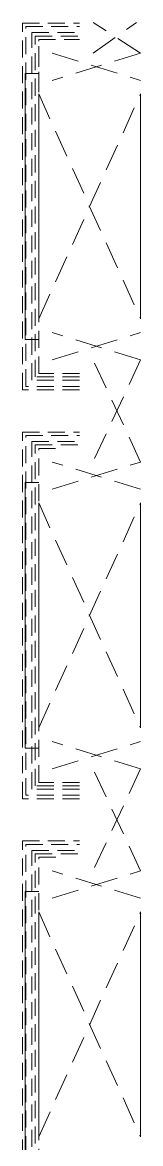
# Model space of a CAD drawing. Header units: millimetres. Extents: x -3092162 to 4513894, y -12317808 to 1849994.
# Drawn here: x -445759 to -444889, y -5822156 to -5813931 of the extents above; entities that cross this region are included whole.
import ezdxf

# ---------------------------------------------------------------- set-up
doc = ezdxf.new("R2010")
doc.units = ezdxf.units.MM
doc.header["$LTSCALE"] = 2
doc.header["$MEASUREMENT"] = 0
doc.linetypes.add('DASHED2', pattern=[0.375, 0.25, -0.125])
doc.linetypes.add('HIDDEN', pattern=[0.375, 0.25, -0.125])
doc.layers.add('DOT', color=7, linetype='DASHED2', lineweight=0, true_color=0x89067c)
doc.layers.add('PROJ', color=251, linetype='HIDDEN', lineweight=5)
doc.layers.add('SILL', color=74, linetype='Continuous', lineweight=9)

msp = doc.modelspace()

# ---------------------------------------------------------------- linework, layer by layer
at = {"layer": 'DOT', "ltscale": 400}
for p, q in [((-445239.4, -5814156.2), (-444919.3, -5813931.2)), ((-444889.3, -5814156.2), (-445239.4, -5813931.2)), ((-444889.3, -5814156.2), (-445539.4, -5814356.2)), ((-445539.4, -5814156.2), (-444889.3, -5814356.2)), ((-445639.4, -5816106.2), (-444889.3, -5814456.2)), ((-445639.4, -5814456.2), (-444889.3, -5816106.2)), ((-444889.3, -5816406.2), (-445539.4, -5816206.2)), ((-445539.4, -5816406.2), (-444889.3, -5816206.2)), ((-444889.3, -5816406.2), (-445239.3, -5817156.2)), ((-444889.3, -5817156.2), (-445239.3, -5816406.2)), ((-444889.3, -5817356.2), (-445539.4, -5817156.2)), ((-445539.4, -5817356.2), (-444889.3, -5817156.2)), ((-445639.4, -5817456.2), (-444889.3, -5819106.2)), ((-445639.4, -5819106.2), (-444889.3, -5817456.2)), ((-444889.3, -5819406.2), (-445539.4, -5819206.2)), ((-445539.4, -5819406.2), (-444889.3, -5819206.2)), ((-444889.3, -5819406.2), (-445239.3, -5820156.2)), ((-444889.3, -5820156.2), (-445239.3, -5819406.2)), ((-444889.3, -5820356.2), (-445539.4, -5820156.2)), ((-445539.4, -5820356.2), (-444889.3, -5820156.2)), ((-445639.3, -5820456.2), (-444889.3, -5822106.2)), ((-445638.5, -5822106.2), (-444889.3, -5820456.2))]:
    msp.add_line(p, q, dxfattribs=at)
at = {"layer": 'PROJ', "ltscale": 250}
for p, q in [((-445759.4, -5816626.2), (-445759.4, -5813936.2)), ((-445759.4, -5813936.2), (-445339.4, -5813936.2)), ((-445734.4, -5816601.2), (-445734.4, -5813961.2)), ((-445734.4, -5813961.2), (-445339.4, -5813961.2)), ((-445689.4, -5816556.2), (-445689.4, -5814006.2)), ((-445689.4, -5814006.2), (-445339.4, -5814006.2)), ((-445664.4, -5816531.2), (-445664.4, -5814031.2)), ((-445664.4, -5814031.2), (-445339.4, -5814031.2)), ((-445639.4, -5816106.2), (-445639.4, -5814056.2)), ((-445639.4, -5816506.2), (-445639.4, -5814056.2)), ((-445639.4, -5814056.2), (-445339.4, -5814056.2)), ((-445639.4, -5816106.2), (-445639.4, -5814456.2)), ((-445339.3, -5816531.2), (-445664.4, -5816531.2)), ((-445339.3, -5816506.2), (-445639.4, -5816506.2)), ((-445339.3, -5816626.2), (-445759.4, -5816626.2)), ((-445339.3, -5816601.2), (-445734.4, -5816601.2)), ((-445339.3, -5816556.2), (-445689.4, -5816556.2)), ((-445759.4, -5819626.2), (-445759.4, -5816936.2)), ((-445759.4, -5816936.2), (-445339.3, -5816936.2)), ((-445734.4, -5819601.2), (-445734.4, -5816961.2)), ((-445734.4, -5816961.2), (-445339.3, -5816961.2)), ((-445689.4, -5819556.2), (-445689.4, -5817006.2)), ((-445689.4, -5817006.2), (-445339.3, -5817006.2)), ((-445664.4, -5819531.2), (-445664.4, -5817031.2)), ((-445664.4, -5817031.2), (-445339.3, -5817031.2)), ((-445639.4, -5819506.2), (-445639.4, -5817056.2)), ((-445639.4, -5817056.2), (-445489.4, -5817056.2)), ((-445639.4, -5819106.2), (-445639.4, -5817456.2)), ((-445639.4, -5819106.2), (-445639.4, -5817456.2)), ((-445339.3, -5819506.2), (-445639.4, -5819506.2)), ((-445339.3, -5819556.2), (-445689.4, -5819556.2)), ((-445339.3, -5819531.2), (-445664.4, -5819531.2)), ((-445339.3, -5819626.2), (-445759.4, -5819626.2)), ((-445339.3, -5819601.2), (-445734.4, -5819601.2)), ((-445759.3, -5822626.2), (-445759.3, -5819936.2)), ((-445759.3, -5819936.2), (-445339.3, -5819936.2)), ((-445734.3, -5822601.2), (-445734.3, -5819961.2)), ((-445734.3, -5819961.2), (-445339.3, -5819961.2)), ((-445689.3, -5822556.2), (-445689.3, -5820006.2)), ((-445689.3, -5820006.2), (-445339.3, -5820006.2)), ((-445664.3, -5822531.2), (-445664.3, -5820031.2)), ((-445664.3, -5820031.2), (-445339.3, -5820031.2)), ((-445639.3, -5822506.2), (-445639.3, -5820056.2)), ((-445639.3, -5820056.2), (-445489.3, -5820056.2)), ((-445639.3, -5822106.2), (-445639.3, -5820456.2))]:
    msp.add_line(p, q, dxfattribs=at)
at = {"layer": 'SILL', "ltscale": 100}
for p, q in [((-445739.4, -5816256.2), (-445739.4, -5814306.6)), ((-445739.4, -5814306.6), (-445639.4, -5814306.6)), ((-445639.4, -5816106.2), (-445639.4, -5814456.2)), ((-444889.3, -5816106.2), (-444889.3, -5814456.2)), ((-445739.4, -5816256.2), (-445639.4, -5816256.2)), ((-445739.4, -5819256.2), (-445739.4, -5817306.6)), ((-445739.4, -5817306.6), (-445639.4, -5817306.6)), ((-445639.4, -5819106.2), (-445639.4, -5817456.2)), ((-444889.3, -5819106.2), (-444889.3, -5817456.2)), ((-445739.4, -5819256.2), (-445639.4, -5819256.2)), ((-445739.3, -5822256.2), (-445739.3, -5820306.6)), ((-445739.3, -5820306.6), (-445639.3, -5820306.6)), ((-445639.3, -5822106.2), (-445639.3, -5820456.2)), ((-444889.3, -5822106.2), (-444889.3, -5820456.2))]:
    msp.add_line(p, q, dxfattribs=at)

doc.saveas('drawing.dxf')
